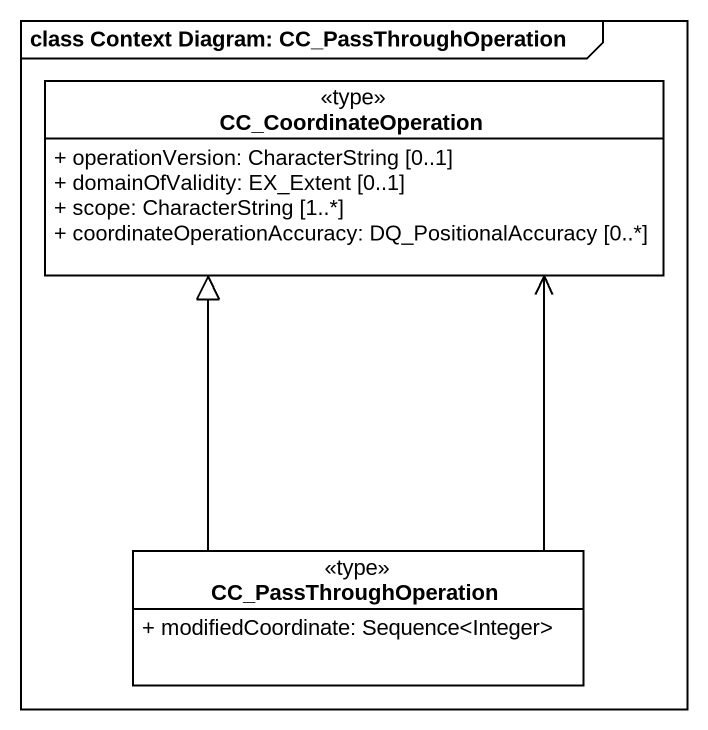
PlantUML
@startuml
mainframe class Context Diagram: CC_PassThroughOperation
hide circle
hide empty members
skinparam classAttributeIconSize 0
class CC_CoordinateOperation <<type>> {
  + operationVersion: CharacterString [0..1]
  + domainOfValidity: EX_Extent [0..1]
  + scope: CharacterString [1..*]
  + coordinateOperationAccuracy: DQ_PositionalAccuracy [0..*]
}
class CC_PassThroughOperation <<type>> {
  + modifiedCoordinate: Sequence<Integer>
}
CC_PassThroughOperation -up-|> CC_CoordinateOperation
CC_PassThroughOperation -up-> CC_CoordinateOperation
@enduml
